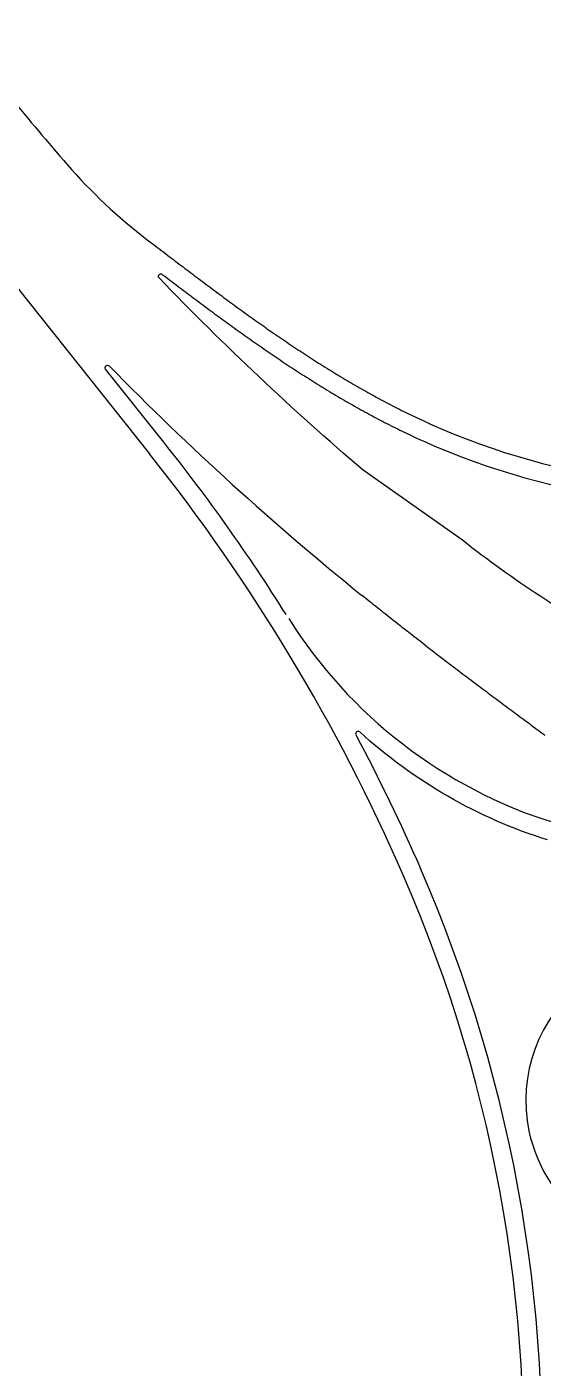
# Model space of a CAD drawing. Header units: millimetres. Extents: x 152904052 to 153933663, y 538271515 to 539240469.
# Drawn here: x 153594805 to 153596933, y 539126385 to 539131912 of the extents above; entities that cross this region are included whole.
import ezdxf

# ---------------------------------------------------------------- set-up
doc = ezdxf.new("R2010")
doc.units = ezdxf.units.MM
doc.layers.add('BORD', color=7, linetype='Continuous')

msp = doc.modelspace()

# ---------------------------------------------------------------- linework, layer by layer
at = {"layer": 'BORD', "color": 137, "ltscale": 10}
for points in [[(153594510.9, 539131908.5, 0.01545), (153594970.3, 539131345.3, 0.050926), (153595301.2, 539131034.7)], [(153596600.1, 539129796.5), (153596190.9, 539130084.7, -0.024498), (153595349.7, 539130877.1, -0.925793), (153595363, 539130892), (153595370.5, 539130886.2), (153595378.5, 539130880.2), (153595386.5, 539130874.1), (153595394.4, 539130868.1), (153595402.4, 539130862), (153595410.4, 539130856), (153595418.3, 539130849.9), (153595426.3, 539130843.9), (153595434.3, 539130837.9), (153595442.3, 539130831.8), (153595450.3, 539130825.8), (153595458.3, 539130819.8), (153595466.3, 539130813.8), (153595474.3, 539130807.7), (153595482.3, 539130801.7), (153595490.3, 539130795.7), (153595498.3, 539130789.7), (153595506.3, 539130783.7), (153595514.3, 539130777.7), (153595522.3, 539130771.7), (153595530.4, 539130765.8), (153595538.4, 539130759.8), (153595546.4, 539130753.8), (153595554.5, 539130747.9), (153595562.5, 539130741.9), (153595570.6, 539130736), (153595578.7, 539130730), (153595586.7, 539130724.1), (153595594.8, 539130718.2), (153595602.9, 539130712.2), (153595611, 539130706.3), (153595619, 539130700.4), (153595627.1, 539130694.5), (153595635.2, 539130688.6), (153595643.4, 539130682.8), (153595651.5, 539130676.9), (153595659.6, 539130671), (153595667.7, 539130665.2), (153595675.9, 539130659.3), (153595684, 539130653.5), (153595692.2, 539130647.7), (153595700.3, 539130641.9), (153595708.5, 539130636.1), (153595716.7, 539130630.3), (153595724.9, 539130624.5), (153595733, 539130618.7), (153595741.2, 539130613), (153595749.5, 539130607.2), (153595757.7, 539130601.5), (153595765.9, 539130595.8), (153595774.1, 539130590.1), (153595782.4, 539130584.4), (153595790.6, 539130578.7), (153595798.9, 539130573), (153595807.2, 539130567.3), (153595815.4, 539130561.7), (153595823.7, 539130556), (153595832, 539130550.4), (153595840.3, 539130544.8), (153595848.7, 539130539.2), (153595857, 539130533.6), (153595865.3, 539130528.1), (153595873.7, 539130522.5), (153595882, 539130517), (153595890.4, 539130511.4), (153595898.8, 539130505.9), (153595907.2, 539130500.4), (153595915.6, 539130495), (153595924, 539130489.5), (153595932.4, 539130484), (153595940.8, 539130478.6), (153595949.3, 539130473.2), (153595957.7, 539130467.8), (153595966.2, 539130462.4), (153595974.7, 539130457.1), (153595983.2, 539130451.7), (153595991.6, 539130446.4), (153596000.2, 539130441.1), (153596008.7, 539130435.8), (153596017.2, 539130430.5), (153596025.8, 539130425.3), (153596034.3, 539130420), (153596042.9, 539130414.8), (153596051.5, 539130409.6), (153596060.1, 539130404.4), (153596068.7, 539130399.3), (153596077.3, 539130394.1), (153596085.9, 539130389), (153596094.6, 539130383.9), (153596103.2, 539130378.8), (153596111.9, 539130373.8), (153596120.6, 539130368.7), (153596129.3, 539130363.7), (153596138, 539130358.7), (153596146.7, 539130353.8), (153596155.4, 539130348.8), (153596164.2, 539130343.9), (153596172.9, 539130339), (153596181.7, 539130334.1), (153596190.5, 539130329.2), (153596199.3, 539130324.4), (153596208.1, 539130319.6), (153596216.9, 539130314.8), (153596225.8, 539130310), (153596234.6, 539130305.3), (153596243.5, 539130300.6), (153596252.4, 539130295.9), (153596261.3, 539130291.2), (153596270.2, 539130286.6), (153596279.1, 539130282), (153596288, 539130277.4), (153596297, 539130272.8), (153596305.9, 539130268.3), (153596314.9, 539130263.8), (153596323.9, 539130259.3), (153596332.9, 539130254.8), (153596341.9, 539130250.4), (153596351, 539130246), (153596360, 539130241.6), (153596369.1, 539130237.3), (153596378.1, 539130233), (153596387.2, 539130228.7), (153596396.3, 539130224.4), (153596405.4, 539130220.2), (153596414.6, 539130216), (153596423.7, 539130211.8), (153596432.9, 539130207.7), (153596437.7, 539130205.5)], [(153595369, 539130200.5), (153595129.4, 539130501.2, -0.949713), (153595144.3, 539130514.5, 0.028845), (153596185.7, 539129569.1)], [(153596468.7, 539130274.9, 0.148562), (153598163.9, 539130059.8)], [(153595873.5, 539129489.9, 0.027744), (153595369, 539130200.5)], [(153596437.6, 539130205.5, 0.148562), (153598176.7, 539129984.9)], [(153596357.2, 539128413.6, 0.065509), (153595309.6, 539130153.1)], [(153597992.1, 539128908.7, 0.038788), (153597265.2, 539129363.8, -0.047537), (153596600.1, 539129796.5)], [(153595883.9, 539129473.4, 0.177953), (153596973.1, 539128634)], [(153596950.3, 539128561.5, -0.109158), (153596176.4, 539129006.5, 0.841907), (153596160.8, 539128994.5, -0.019457), (153596426.8, 539128444)], [(153596834.8, 539125584.5, 0.122587), (153596357.2, 539128413.6)], [(153596910.6, 539125578.7, 0.122587), (153596426.8, 539128444)], [(153597100.2, 539127975.3, 0.2875), (153596873.9, 539127362.5)]]:
    msp.add_lwpolyline(points, format="xyb", dxfattribs=at)
for points in [[(153594565.4, 539131087), (153595309.6, 539130153.1)], [(153595301.2, 539131034.7), (153595321.2, 539131019.4), (153595329.1, 539131013.4), (153595337.1, 539131007.3), (153595345, 539131001.2), (153595353, 539130995.2), (153595360.9, 539130989.1), (153595368.9, 539130983), (153595376.8, 539130977), (153595384.8, 539130970.9), (153595392.7, 539130964.9), (153595400.6, 539130958.8), (153595408.6, 539130952.8), (153595416.5, 539130946.7), (153595424.5, 539130940.7), (153595432.4, 539130934.6), (153595440.4, 539130928.6), (153595448.3, 539130922.6), (153595456.3, 539130916.5), (153595464.2, 539130910.5), (153595472.2, 539130904.5), (153595480.1, 539130898.5), (153595488.1, 539130892.5), (153595496, 539130886.5), (153595504, 539130880.5), (153595512, 539130874.5), (153595519.9, 539130868.5), (153595527.9, 539130862.5), (153595535.9, 539130856.5), (153595543.8, 539130850.6), (153595551.8, 539130844.6), (153595559.8, 539130838.6), (153595567.8, 539130832.7), (153595575.7, 539130826.7), (153595583.7, 539130820.8), (153595591.7, 539130814.9), (153595599.7, 539130808.9), (153595607.7, 539130803), (153595615.7, 539130797.1), (153595623.7, 539130791.2), (153595631.7, 539130785.3), (153595639.7, 539130779.4), (153595647.8, 539130773.6), (153595655.8, 539130767.7), (153595663.8, 539130761.8), (153595671.8, 539130756), (153595679.9, 539130750.2), (153595687.9, 539130744.3), (153595696, 539130738.5), (153595704, 539130732.7), (153595712.1, 539130726.9), (153595720.1, 539130721.1), (153595728.2, 539130715.3), (153595736.3, 539130709.6), (153595744.4, 539130703.8), (153595752.5, 539130698.1), (153595760.6, 539130692.3), (153595768.7, 539130686.6), (153595776.8, 539130680.9), (153595784.9, 539130675.2), (153595793, 539130669.5), (153595801.1, 539130663.8), (153595809.3, 539130658.2), (153595817.4, 539130652.5), (153595825.6, 539130646.9), (153595833.7, 539130641.3), (153595841.9, 539130635.7), (153595850, 539130630.1), (153595858.2, 539130624.5), (153595866.4, 539130618.9), (153595874.6, 539130613.4), (153595882.8, 539130607.8), (153595891, 539130602.3), (153595899.2, 539130596.8), (153595907.5, 539130591.3), (153595915.7, 539130585.8), (153595924, 539130580.3), (153595932.2, 539130574.9), (153595940.5, 539130569.5), (153595948.7, 539130564.1), (153595957, 539130558.7), (153595965.3, 539130553.3), (153595973.6, 539130547.9), (153595981.9, 539130542.6), (153595990.2, 539130537.2), (153595998.6, 539130531.9), (153596006.9, 539130526.6), (153596015.2, 539130521.3), (153596023.6, 539130516.1), (153596031.9, 539130510.8), (153596040.3, 539130505.6), (153596048.7, 539130500.4), (153596057.1, 539130495.2), (153596065.5, 539130490), (153596073.9, 539130484.9), (153596082.3, 539130479.8), (153596090.8, 539130474.7), (153596099.2, 539130469.6), (153596107.7, 539130464.5), (153596116.1, 539130459.4), (153596124.6, 539130454.4), (153596133.1, 539130449.4), (153596141.6, 539130444.4), (153596150.1, 539130439.5), (153596158.6, 539130434.5), (153596167.2, 539130429.6), (153596175.7, 539130424.7), (153596184.3, 539130419.8), (153596192.8, 539130415), (153596201.4, 539130410.1), (153596210, 539130405.3), (153596218.6, 539130400.5), (153596227.2, 539130395.8), (153596235.8, 539130391.1), (153596244.4, 539130386.3), (153596253.1, 539130381.6), (153596261.7, 539130377), (153596270.4, 539130372.3), (153596279.1, 539130367.7), (153596287.8, 539130363.1), (153596296.5, 539130358.6), (153596305.2, 539130354), (153596313.9, 539130349.5), (153596322.7, 539130345), (153596331.4, 539130340.6), (153596340.2, 539130336.1), (153596348.9, 539130331.7), (153596357.7, 539130327.4), (153596366.5, 539130323), (153596375.3, 539130318.7), (153596384.1, 539130314.4), (153596393, 539130310.1), (153596401.8, 539130305.9), (153596410.7, 539130301.7), (153596419.5, 539130297.5), (153596428.4, 539130293.3), (153596437.3, 539130289.2), (153596446.2, 539130285.1), (153596455.1, 539130281), (153596464.1, 539130277), (153596468.7, 539130274.9)], [(153596449.2, 539129361.6), (153596441.2, 539129367.7), (153596433.2, 539129373.9), (153596425.2, 539129380.1), (153596417.2, 539129386.3), (153596409.2, 539129392.5), (153596401.2, 539129398.7), (153596393.2, 539129404.9), (153596385.2, 539129411.1), (153596377.2, 539129417.3), (153596369.2, 539129423.6), (153596361.2, 539129429.8), (153596353.3, 539129436), (153596345.3, 539129442.3), (153596337.3, 539129448.5), (153596329.3, 539129454.8), (153596321.3, 539129461.1), (153596313.4, 539129467.3), (153596305.4, 539129473.6), (153596297.5, 539129479.9), (153596289.5, 539129486.2), (153596281.5, 539129492.5), (153596273.6, 539129498.8), (153596265.6, 539129505.1), (153596257.7, 539129511.4), (153596249.8, 539129517.7), (153596241.8, 539129524.1), (153596233.9, 539129530.4), (153596226, 539129536.7), (153596218, 539129543.1), (153596210.1, 539129549.5), (153596202.2, 539129555.8), (153596194.3, 539129562.2), (153596186.4, 539129568.6), (153596185.7, 539129569.1)], [(153596449.2, 539129361.6), (153596457.2, 539129355.4), (153596465.2, 539129349.2), (153596473.3, 539129343.1), (153596481.3, 539129336.9), (153596489.3, 539129330.8), (153596497.3, 539129324.6), (153596505.3, 539129318.5), (153596513.4, 539129312.4), (153596521.4, 539129306.2), (153596529.4, 539129300.1), (153596537.5, 539129294), (153596545.5, 539129287.9), (153596553.5, 539129281.8), (153596561.6, 539129275.7), (153596569.6, 539129269.6), (153596577.6, 539129263.5), (153596585.7, 539129257.4), (153596593.7, 539129251.3), (153596601.8, 539129245.2), (153596609.8, 539129239.2), (153596617.9, 539129233.1), (153596625.9, 539129227), (153596634, 539129221), (153596642, 539129214.9), (153596650, 539129208.8), (153596658.1, 539129202.8), (153596666.2, 539129196.7), (153596674.2, 539129190.7), (153596682.3, 539129184.7), (153596690.3, 539129178.6), (153596698.4, 539129172.6), (153596706.4, 539129166.6), (153596714.5, 539129160.5), (153596722.5, 539129154.5), (153596730.6, 539129148.5), (153596738.6, 539129142.5), (153596746.7, 539129136.5), (153596754.7, 539129130.5), (153596762.8, 539129124.4), (153596770.9, 539129118.4), (153596778.9, 539129112.4), (153596787, 539129106.4), (153596795, 539129100.4), (153596803.1, 539129094.4), (153596811.1, 539129088.5), (153596819.2, 539129082.5), (153596827.3, 539129076.5), (153596835.3, 539129070.5), (153596843.4, 539129064.5), (153596851.4, 539129058.5), (153596859.5, 539129052.6), (153596867.5, 539129046.6), (153596875.6, 539129040.6), (153596883.6, 539129034.6), (153596891.7, 539129028.7), (153596899.8, 539129022.7), (153596907.8, 539129016.8), (153596915.9, 539129010.8), (153596923.9, 539129004.8), (153596932, 539128998.9), (153596940, 539128992.9)]]:
    msp.add_lwpolyline(points, dxfattribs=at)
at = {"layer": 'BORD', "color": 137, "ltscale": 10, "flags": 128}
msp.add_lwpolyline([(153596873.9, 539127362.5, 0.400868), (153597574.1, 539126881.3)], format="xyb", dxfattribs=at)

doc.saveas('drawing.dxf')
